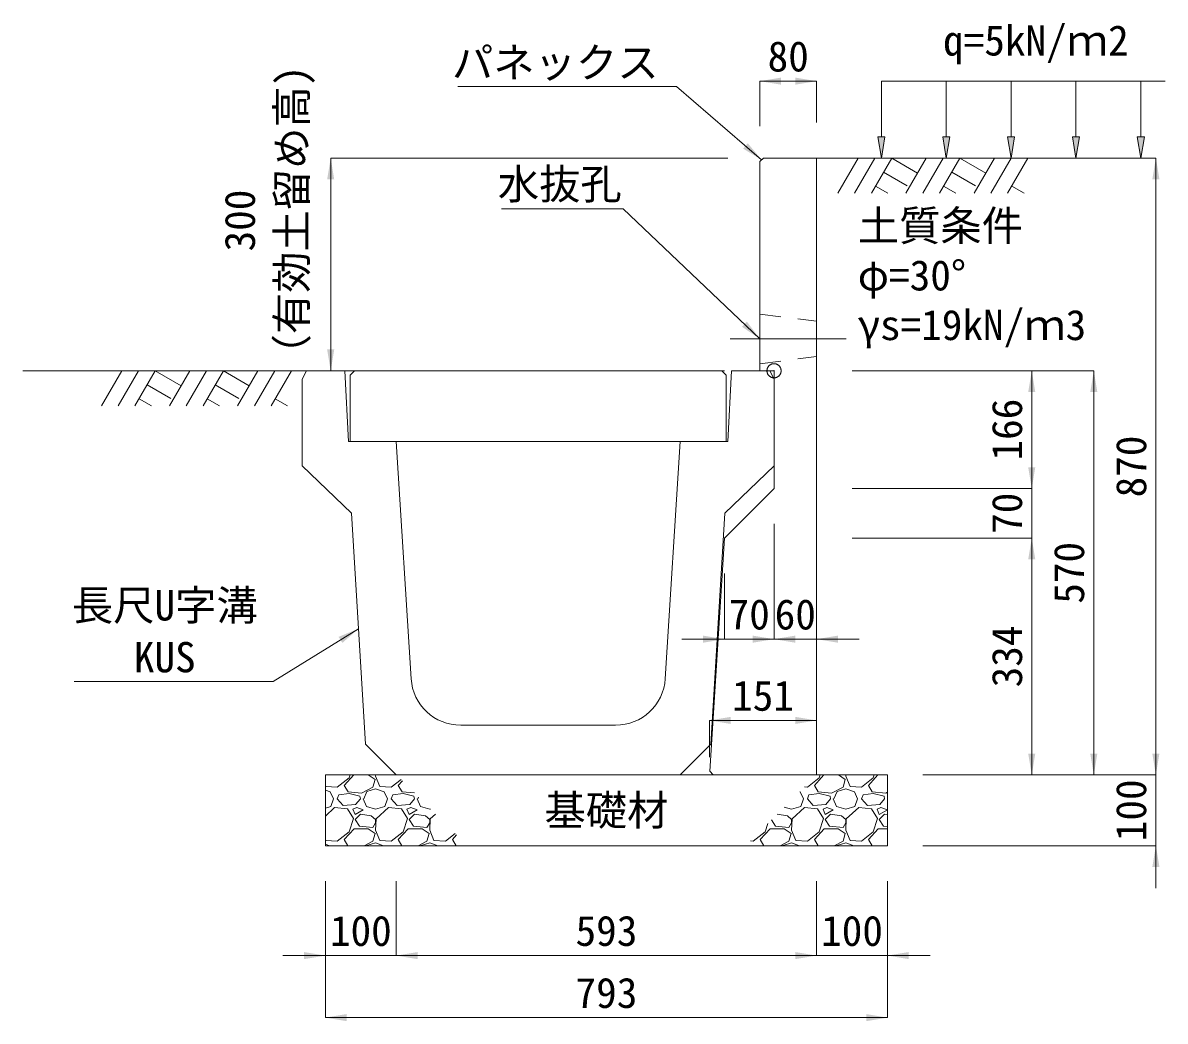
# Model space of a CAD drawing. Units: millimetres at full size, sheet at 1:40. Extents: x 206103 to 244503, y 883348 to 903496.
# Drawn here: x 207381 to 208992, y 887343 to 888751 of the extents above; entities that cross this region are included whole.
import ezdxf
from ezdxf.enums import TextEntityAlignment as Align

# ---------------------------------------------------------------- set-up
doc = ezdxf.new("R2010")
doc.units = ezdxf.units.MM
doc.header["$LTSCALE"] = 40
doc.header["$PDMODE"] = 32
doc.header["$PDSIZE"] = 20
doc.linetypes.add('USER1', pattern=[28.575, 19.05, -3.175, 3.175, -3.175])
doc.linetypes.add('USER2', pattern=[1.35, 0.75, -0.6])
for name, color, linetype, lineweight in [('0_2', 7, 'Continuous', 20), ('パネックスKUS', 2, 'Continuous', 20), ('基礎材', 7, 'Continuous', 15), ('寸法線', 7, 'Continuous', 13), ('引出線', 4, 'Continuous', 13), ('本体', 2, 'Continuous', 13), ('補助線', 8, 'USER1', 13), ('ﾊｯﾁﾝｸﾞ', 7, 'Continuous', 5)]:
    doc.layers.add(name, color=color, linetype=linetype, lineweight=lineweight)
doc.layers.add('文字', color=7, linetype='Continuous')
doc.styles.add('ＭＳ ゴシック', font='')
doc.styles.get('ＭＳ ゴシック').set_extended_font_data('MS Gothic')

# ---------------------------------------------------------------- blocks, each defined once
blk = doc.blocks.new('filled_arrow')
at = {"color": 0, "linetype": 'Continuous', "lineweight": -2}
blk.add_solid([(7.5, 1.25), (0, 0), (7.5, -1.25)], dxfattribs=at)

msp = doc.modelspace()

# ---------------------------------------------------------------- hatches: boundary and pattern name
at = {"layer": '寸法線'}
for points in [[(208596.62, 888590.37), (208591.62, 888560.37), (208586.62, 888590.37)], [(208688.03, 888590.37), (208683.03, 888560.37), (208678.03, 888590.37)], [(208779.44, 888590.37), (208774.44, 888560.37), (208769.44, 888590.37)], [(208870.86, 888590.37), (208865.86, 888560.37), (208860.86, 888590.37)], [(208962.27, 888590.37), (208957.27, 888560.37), (208952.27, 888590.37)]]:
    msp.add_hatch(color=256, dxfattribs=at).paths.add_polyline_path(points)

# ---------------------------------------------------------------- linework, layer by layer
at = {"layer": '0_2'}
for p, q in [((208500.21, 888560.37), (208900.21, 888560.37)), ((207781.21, 888260.37), (207381.21, 888260.37))]:
    msp.add_line(p, q, dxfattribs=at)
at = {"layer": 'パネックスKUS'}
for p, q in [((208425.21, 888560.37), (208420.21, 888555.37)), ((208500.21, 888560.37), (208425.21, 888560.37)), ((208500.21, 887690.37), (208500.21, 888560.37)), ((208420.21, 888555.37), (208420.21, 888260.37)), ((208420.21, 888260.37), (208440.21, 888260.37)), ((208440.21, 888260.37), (208440.21, 888094.37)), ((208440.21, 888094.37), (208370.21, 888024.37)), ((208370.21, 888024.37), (208349.52, 887695.36)), ((208349.52, 887695.36), (208354.21, 887690.37)), ((208354.21, 887690.37), (208500.21, 887690.37))]:
    msp.add_line(p, q, dxfattribs=at)
at = {"layer": 'パネックスKUS', "linetype": 'USER2', "lineweight": 9}
for p, q in [((208420.21, 888340.37), (208500.21, 888330.37)), ((208420.21, 888270.37), (208500.21, 888280.37))]:
    msp.add_line(p, q, dxfattribs=at)
at = {"layer": '基礎材'}
for p, q in [((207807.71, 887690.37), (208600.02, 887690.37)), ((207807.71, 887690.37), (207807.71, 887590.37)), ((208600.21, 887690.37), (208600.21, 887590.37)), ((207807.71, 887590.37), (208600.21, 887590.37))]:
    msp.add_line(p, q, dxfattribs=at)
at = {"layer": '寸法線'}
for p, q in [((208420.21, 888668.92), (208500.21, 888668.92)), ((208420.21, 888605.37), (208420.21, 888668.92)), ((208500.21, 888610.37), (208500.21, 888668.92)), ((207815.21, 888260.37), (207815.21, 888560.37)), ((208375.21, 888560.37), (207815.21, 888560.37)), ((208550.21, 888560.37), (208978.55, 888560.37)), ((208978.55, 887690.37), (208978.55, 888560.37)), ((208370.21, 888260.37), (207815.21, 888260.37)), ((208550.21, 888260.37), (208891.05, 888260.37)), ((208550.21, 888260.37), (208803.55, 888260.37)), ((208803.55, 888260.37), (208803.55, 888094.37)), ((208891.05, 888260.37), (208891.05, 887690.37)), ((208803.55, 888154.37), (208803.55, 887964.37)), ((208550.21, 888094.37), (208803.55, 888094.37)), ((208550.21, 888094.37), (208803.55, 888094.37)), ((208440.21, 888044.37), (208440.21, 887881.78)), ((208440.21, 888044.37), (208440.21, 887881.78)), ((208550.21, 888024.37), (208803.55, 888024.37)), ((208550.21, 888024.37), (208803.55, 888024.37)), ((208803.55, 888024.37), (208803.55, 887690.37)), ((208370.21, 887974.37), (208370.21, 887881.78)), ((208500.21, 887974.37), (208500.21, 887881.78)), ((208500.21, 887881.78), (208310.21, 887881.78)), ((208380.21, 887881.78), (208560.21, 887881.78)), ((208349.21, 887767.15), (208500.21, 887767.15)), ((208349.21, 887715.37), (208349.21, 887767.15)), ((208500.21, 887715.37), (208500.21, 887767.15)), ((208978.55, 887530.37), (208978.55, 887750.37)), ((208650.02, 887690.37), (208978.55, 887690.37)), ((208650.02, 887690.37), (208891.05, 887690.37)), ((208650.02, 887690.37), (208803.55, 887690.37)), ((208650.02, 887690.37), (208978.55, 887690.37)), ((208650.02, 887590.37), (208978.55, 887590.37)), ((207807.71, 887540.37), (207807.71, 887435.43)), ((207807.71, 887540.37), (207807.71, 887347.93)), ((207907.71, 887540.37), (207907.71, 887435.43)), ((207907.71, 887540.37), (207907.71, 887435.43)), ((208500.21, 887540.37), (208500.21, 887435.43)), ((208500.21, 887540.37), (208500.21, 887435.43)), ((208600.21, 887540.37), (208600.21, 887435.43)), ((208600.21, 887540.37), (208600.21, 887347.93)), ((207747.71, 887435.43), (207967.71, 887435.43)), ((207907.71, 887435.43), (208500.21, 887435.43)), ((208440.21, 887435.43), (208660.21, 887435.43)), ((208600.21, 887347.93), (207807.71, 887347.93))]:
    msp.add_line(p, q, dxfattribs=at)
at = {"layer": '寸法線', "lineweight": 9}
for p, q in [((208991.62, 888668.92), (208591.62, 888668.92)), ((208591.62, 888590.37), (208591.62, 888668.92)), ((208683.03, 888590.37), (208683.03, 888668.92)), ((208774.44, 888590.37), (208774.44, 888668.92)), ((208865.86, 888590.37), (208865.86, 888668.92)), ((208957.27, 888590.37), (208957.27, 888668.92))]:
    msp.add_line(p, q, dxfattribs=at)
for points in [[(208596.62, 888590.37), (208591.62, 888560.37), (208586.62, 888590.37)], [(208688.03, 888590.37), (208683.03, 888560.37), (208678.03, 888590.37)], [(208779.44, 888590.37), (208774.44, 888560.37), (208769.44, 888590.37)], [(208870.86, 888590.37), (208865.86, 888560.37), (208860.86, 888590.37)], [(208962.27, 888590.37), (208957.27, 888560.37), (208952.27, 888590.37)]]:
    msp.add_lwpolyline(points, close=True, dxfattribs=at)
at = {"layer": '引出線'}
for points in [[(208422.71, 888557.87), (208302.5, 888661.33), (207994.25, 888661.33)], [(208420.21, 888305.37), (208227.75, 888488.82), (208056, 888488.82)], [(207854.51, 887896.57), (207734.3, 887822.12), (207453.46, 887822.12)]]:
    msp.add_lwpolyline(points, dxfattribs=at)
at = {"layer": '本体'}
for p, q in [((207775.21, 888248.37), (207781.21, 888260.37)), ((207781.21, 888260.37), (207835.21, 888260.37)), ((207835.21, 888260.37), (207840.21, 888160.37)), ((208380.21, 888260.37), (208375.21, 888160.37)), ((208380.21, 888260.37), (208434.21, 888260.37)), ((208440.21, 888248.37), (208434.21, 888260.37)), ((207775.21, 888248.37), (207775.21, 888126.37)), ((208440.21, 888248.37), (208440.21, 888126.37)), ((207840.21, 888160.37), (207907.71, 888160.37)), ((207907.71, 888160.37), (207928.6, 887826)), ((208307.71, 888160.37), (208286.81, 887826)), ((208307.71, 888160.37), (208375.21, 888160.37)), ((207775.21, 888126.37), (207844.71, 888059.37)), ((208440.21, 888126.37), (208370.71, 888059.37)), ((207844.71, 888059.37), (207864.31, 887733.77)), ((208370.71, 888059.37), (208351.1, 887733.77)), ((207998.47, 887760.37), (208216.94, 887760.37)), ((207907.71, 887690.37), (207864.31, 887733.77)), ((208307.71, 887690.37), (208351.1, 887733.77)), ((207907.71, 887690.37), (208307.71, 887690.37))]:
    msp.add_line(p, q, dxfattribs=at)
at = {"layer": '本体', "lineweight": 20}
msp.add_lwpolyline([(207842.71, 888160.37), (208372.71, 888160.37), (208372.71, 888254.37), (208366.71, 888260.37), (207848.71, 888260.37), (207842.71, 888254.37)], close=True, dxfattribs=at)
at = {"layer": '本体'}
for centre, start, end in [((207998.47, 887830.37), 183.57633, 270), ((208216.94, 887830.37), 270, 356.42367)]:
    msp.add_arc(centre, 70, start, end, dxfattribs=at)
at = {"layer": '補助線'}
msp.add_line((208378.35, 888305.37), (208542.06, 888305.37), dxfattribs=at)
msp.add_point((208440.21, 888260.37), dxfattribs=at)
at = {"layer": 'ﾊｯﾁﾝｸﾞ', "lineweight": 9}
for p, q in [((208558.85, 888560.36), (208530.21, 888510.74)), ((208582.48, 888560.36), (208553.83, 888510.74)), ((208606.1, 888560.36), (208577.45, 888510.74)), ((208606.1, 888560.36), (208642.67, 888539.25)), ((208654.86, 888560.36), (208626.21, 888510.74)), ((208678.48, 888560.36), (208649.83, 888510.74)), ((208702.1, 888560.36), (208673.45, 888510.74)), ((208702.1, 888560.36), (208738.67, 888539.25)), ((208750.85, 888560.36), (208722.2, 888510.74)), ((208774.48, 888560.36), (208745.83, 888510.74)), ((208798.1, 888560.36), (208769.45, 888510.74)), ((208594.68, 888540.58), (208628.09, 888521.29)), ((208690.68, 888540.58), (208724.09, 888521.29)), ((208583.26, 888520.79), (208600.67, 888510.74)), ((208679.25, 888520.79), (208696.67, 888510.74)), ((208775.25, 888520.79), (208792.67, 888510.74)), ((207520.65, 888260.37), (207492, 888210.75)), ((207544.27, 888260.37), (207515.62, 888210.75)), ((207567.89, 888260.37), (207539.24, 888210.75)), ((207567.89, 888260.37), (207604.46, 888239.26)), ((207616.65, 888260.37), (207588, 888210.75)), ((207640.27, 888260.37), (207611.62, 888210.75)), ((207663.89, 888260.37), (207635.24, 888210.75)), ((207663.89, 888260.37), (207700.46, 888239.26)), ((207712.65, 888260.37), (207684, 888210.75)), ((207736.27, 888260.37), (207707.62, 888210.75)), ((207759.89, 888260.37), (207731.24, 888210.75)), ((207556.47, 888240.59), (207589.88, 888221.3)), ((207652.47, 888240.59), (207685.88, 888221.3)), ((207545.05, 888220.8), (207562.46, 888210.75)), ((207641.05, 888220.8), (207658.46, 888210.75)), ((207737.05, 888220.8), (207754.46, 888210.75))]:
    msp.add_line(p, q, dxfattribs=at)
at = {"layer": 'ﾊｯﾁﾝｸﾞ'}
for p, q in [((207834.35, 887675.37), (207847.85, 887690.37)), ((207841.21, 887686.04), (207842.59, 887690.37)), ((207868.23, 887690.37), (207877.78, 887683.75)), ((207878.64, 887690.37), (207878.55, 887688.33)), ((208497.09, 887675.37), (208510.59, 887690.37)), ((208503.95, 887686.04), (208505.33, 887690.37)), ((208530.96, 887690.37), (208540.52, 887683.75)), ((208541.38, 887690.37), (208541.28, 887688.33)), ((208573.29, 887675.37), (208586.79, 887690.37)), ((208580.15, 887686.04), (208581.53, 887690.37)), ((207807.71, 887675.6), (207808.44, 887673.85)), ((207824.44, 887673.09), (207841.21, 887686.04)), ((207839.68, 887666.23), (207834.35, 887675.37)), ((207877.78, 887683.75), (207874.74, 887673.09)), ((207878.55, 887688.33), (207884.64, 887673.85)), ((207900.64, 887673.09), (207914.38, 887683.7)), ((207910.55, 887675.37), (207916.31, 887681.77)), ((207915.88, 887666.23), (207910.55, 887675.37)), ((208487.18, 887673.09), (208503.95, 887686.04)), ((208502.42, 887666.23), (208497.09, 887675.37)), ((208540.52, 887683.75), (208537.47, 887673.09)), ((208541.28, 887688.33), (208547.38, 887673.85)), ((208563.38, 887673.09), (208580.15, 887686.04)), ((208578.62, 887666.23), (208573.29, 887675.37)), ((207807.71, 887668.79), (207814.54, 887666.23)), ((207808.44, 887673.85), (207824.44, 887673.09)), ((207814.54, 887666.23), (207819.11, 887656.32)), ((207824.44, 887656.32), (207826.73, 887662.42)), ((207841.21, 887663.94), (207826.73, 887662.42)), ((207858.73, 887664.7), (207839.68, 887666.23)), ((207856.45, 887660.13), (207841.21, 887663.94)), ((207857.21, 887656.32), (207856.45, 887660.13)), ((207874.74, 887673.09), (207858.73, 887664.7)), ((207861.78, 887656.32), (207866.35, 887666.99)), ((207866.35, 887666.99), (207878.55, 887670.8)), ((207878.55, 887670.8), (207890.74, 887666.23)), ((207884.64, 887673.85), (207900.64, 887673.09)), ((207890.74, 887666.23), (207895.31, 887656.32)), ((207900.64, 887656.32), (207902.93, 887662.42)), ((207917.41, 887663.94), (207902.93, 887662.42)), ((207933.24, 887664.84), (207915.88, 887666.23)), ((207932.65, 887660.13), (207917.41, 887663.94)), ((207933.41, 887656.32), (207932.65, 887660.13)), ((207937.98, 887656.32), (207939.11, 887658.96)), ((208476.39, 887666.56), (208477.28, 887666.23)), ((208477.28, 887666.23), (208481.85, 887656.32)), ((208483.12, 887673.28), (208487.18, 887673.09)), ((208487.18, 887656.32), (208489.47, 887662.42)), ((208503.95, 887663.94), (208489.47, 887662.42)), ((208521.47, 887664.7), (208502.42, 887666.23)), ((208519.19, 887660.13), (208503.95, 887663.94)), ((208519.95, 887656.32), (208519.19, 887660.13)), ((208537.47, 887673.09), (208521.47, 887664.7)), ((208524.52, 887656.32), (208529.09, 887666.99)), ((208529.09, 887666.99), (208541.28, 887670.8)), ((208541.28, 887670.8), (208553.48, 887666.23)), ((208547.38, 887673.85), (208563.38, 887673.09)), ((208553.48, 887666.23), (208558.05, 887656.32)), ((208563.38, 887656.32), (208565.67, 887662.42)), ((208580.15, 887663.94), (208565.67, 887662.42)), ((208597.67, 887664.7), (208578.62, 887666.23)), ((208595.39, 887660.13), (208580.15, 887663.94)), ((208596.15, 887656.32), (208595.39, 887660.13)), ((208600.21, 887666.03), (208597.67, 887664.7)), ((207807.71, 887643.42), (207815.3, 887645.65)), ((207820.63, 887644.13), (207807.71, 887632.33)), ((207815.3, 887645.65), (207819.11, 887656.32)), ((207838.92, 887642.61), (207820.63, 887644.13)), ((207832.83, 887647.18), (207824.44, 887656.32)), ((207850.35, 887648.7), (207832.83, 887647.18)), ((207847.3, 887628.89), (207838.92, 887642.61)), ((207851.88, 887644.13), (207846.54, 887641.84)), ((207857.21, 887656.32), (207850.35, 887648.7)), ((207861.02, 887641.08), (207851.88, 887644.13)), ((207861.02, 887656.32), (207865.59, 887645.65)), ((207865.59, 887645.65), (207878.55, 887641.84)), ((207878.55, 887641.84), (207891.5, 887645.65)), ((207896.83, 887644.13), (207879.31, 887628.13)), ((207891.5, 887645.65), (207895.31, 887656.32)), ((207915.12, 887642.61), (207896.83, 887644.13)), ((207909.03, 887647.18), (207900.64, 887656.32)), ((207926.55, 887648.7), (207909.03, 887647.18)), ((207923.5, 887628.89), (207915.12, 887642.61)), ((207928.08, 887644.13), (207922.74, 887641.84)), ((207933.41, 887656.32), (207926.55, 887648.7)), ((207937.22, 887641.08), (207928.08, 887644.13)), ((207937.22, 887656.32), (207941.79, 887645.65)), ((207941.79, 887645.65), (207954.75, 887641.84)), ((207954.75, 887641.84), (207955.89, 887642.18)), ((208454.73, 887644.89), (208465.08, 887641.84)), ((208465.08, 887641.84), (208478.04, 887645.65)), ((208483.37, 887644.13), (208465.85, 887628.13)), ((208478.04, 887645.65), (208481.85, 887656.32)), ((208501.66, 887642.61), (208483.37, 887644.13)), ((208495.56, 887647.18), (208487.18, 887656.32)), ((208513.09, 887648.7), (208495.56, 887647.18)), ((208510.04, 887628.89), (208501.66, 887642.61)), ((208514.61, 887644.13), (208509.28, 887641.84)), ((208519.95, 887656.32), (208513.09, 887648.7)), ((208523.76, 887641.08), (208514.61, 887644.13)), ((208523.76, 887656.32), (208528.33, 887645.65)), ((208528.33, 887645.65), (208541.28, 887641.84)), ((208541.28, 887641.84), (208554.24, 887645.65)), ((208559.57, 887644.13), (208542.05, 887628.13)), ((208554.24, 887645.65), (208558.05, 887656.32)), ((208577.86, 887642.61), (208559.57, 887644.13)), ((208571.76, 887647.18), (208563.38, 887656.32)), ((208589.29, 887648.7), (208571.76, 887647.18)), ((208586.24, 887628.89), (208577.86, 887642.61)), ((208590.81, 887644.13), (208585.48, 887641.84)), ((208596.15, 887656.32), (208589.29, 887648.7)), ((208599.96, 887641.08), (208590.81, 887644.13)), ((208599.96, 887656.32), (208600.21, 887655.74)), ((207841.21, 887609.84), (207847.3, 887628.89)), ((207846.54, 887641.84), (207849.59, 887634.22)), ((207849.59, 887634.22), (207861.02, 887641.08)), ((207857.21, 887634.99), (207849.59, 887627.37)), ((207849.59, 887627.37), (207855.69, 887618.22)), ((207872.45, 887632.7), (207857.21, 887634.99)), ((207878.55, 887627.37), (207872.45, 887632.7)), ((207879.31, 887628.13), (207878.55, 887612.13)), ((207878.55, 887622.79), (207878.55, 887627.37)), ((207917.41, 887609.84), (207923.5, 887628.89)), ((207922.74, 887641.84), (207925.79, 887634.22)), ((207925.79, 887634.22), (207937.22, 887641.08)), ((207933.41, 887634.99), (207925.79, 887627.37)), ((207925.79, 887627.37), (207931.89, 887618.22)), ((207948.65, 887632.7), (207933.41, 887634.99)), ((207954.75, 887627.37), (207948.65, 887632.7)), ((207955.51, 887628.13), (207954.75, 887612.13)), ((207954.75, 887622.79), (207954.75, 887627.37)), ((207963.06, 887635.02), (207955.51, 887628.13)), ((208436.56, 887626.72), (208442.22, 887618.22)), ((208458.99, 887632.7), (208444.68, 887634.85)), ((208465.08, 887627.37), (208458.99, 887632.7)), ((208465.85, 887628.13), (208465.08, 887612.13)), ((208465.08, 887622.79), (208465.08, 887627.37)), ((208503.95, 887609.84), (208510.04, 887628.89)), ((208509.28, 887641.84), (208512.33, 887634.22)), ((208512.33, 887634.22), (208523.76, 887641.08)), ((208519.95, 887634.99), (208512.33, 887627.37)), ((208512.33, 887627.37), (208518.42, 887618.22)), ((208535.19, 887632.7), (208519.95, 887634.99)), ((208541.28, 887627.37), (208535.19, 887632.7)), ((208542.05, 887628.13), (208541.28, 887612.13)), ((208541.28, 887622.79), (208541.28, 887627.37)), ((208580.15, 887609.84), (208586.24, 887628.89)), ((208585.48, 887641.84), (208588.53, 887634.22)), ((208588.53, 887634.22), (208599.96, 887641.08)), ((208596.15, 887634.99), (208588.53, 887627.37)), ((208588.53, 887627.37), (208594.62, 887618.22)), ((208600.21, 887634.38), (208596.15, 887634.99)), ((207824.44, 887596.89), (207841.21, 887609.84)), ((207834.35, 887599.17), (207848.07, 887614.41)), ((207848.07, 887614.41), (207867.88, 887614.41)), ((207855.69, 887618.22), (207874.74, 887615.94)), ((207867.88, 887614.41), (207877.78, 887607.55)), ((207874.74, 887615.94), (207878.55, 887622.79)), ((207878.55, 887612.13), (207884.64, 887597.65)), ((207900.64, 887596.89), (207917.41, 887609.84)), ((207910.55, 887599.17), (207924.27, 887614.41)), ((207924.27, 887614.41), (207944.08, 887614.41)), ((207931.89, 887618.22), (207950.94, 887615.94)), ((207944.08, 887614.41), (207953.98, 887607.55)), ((207950.94, 887615.94), (207954.75, 887622.79)), ((207954.75, 887612.13), (207960.84, 887597.65)), ((208410.98, 887596.89), (208427.75, 887609.84)), ((208420.89, 887599.17), (208434.6, 887614.41)), ((208427.75, 887609.84), (208431.54, 887621.71)), ((208434.6, 887614.41), (208454.42, 887614.41)), ((208442.22, 887618.22), (208461.27, 887615.94)), ((208454.42, 887614.41), (208464.32, 887607.55)), ((208461.27, 887615.94), (208465.08, 887622.79)), ((208465.08, 887612.13), (208471.18, 887597.65)), ((208487.18, 887596.89), (208503.95, 887609.84)), ((208497.09, 887599.17), (208510.8, 887614.41)), ((208510.8, 887614.41), (208530.62, 887614.41)), ((208518.42, 887618.22), (208537.47, 887615.94)), ((208530.62, 887614.41), (208540.52, 887607.55)), ((208537.47, 887615.94), (208541.28, 887622.79)), ((208541.28, 887612.13), (208547.38, 887597.65)), ((208563.38, 887596.89), (208580.15, 887609.84)), ((208573.29, 887599.17), (208587, 887614.41)), ((208587, 887614.41), (208600.21, 887614.41)), ((208594.62, 887618.22), (208600.21, 887617.55)), ((207807.71, 887599.4), (207808.44, 887597.65)), ((207808.44, 887597.65), (207824.44, 887596.89)), ((207839.49, 887590.37), (207834.35, 887599.17)), ((207874.74, 887596.89), (207862.3, 887590.37)), ((207866.35, 887590.79), (207878.55, 887594.6)), ((207877.78, 887607.55), (207874.74, 887596.89)), ((207878.55, 887594.6), (207889.83, 887590.37)), ((207884.64, 887597.65), (207900.64, 887596.89)), ((207915.69, 887590.37), (207910.55, 887599.17)), ((207950.94, 887596.89), (207938.5, 887590.37)), ((207942.55, 887590.79), (207954.75, 887594.6)), ((207953.98, 887607.55), (207950.94, 887596.89)), ((207954.75, 887594.6), (207966.03, 887590.37)), ((207960.84, 887597.65), (207976.84, 887596.89)), ((207976.84, 887596.89), (207990.58, 887607.5)), ((207986.75, 887599.17), (207992.51, 887605.57)), ((207991.89, 887590.37), (207986.75, 887599.17)), ((208406.92, 887597.08), (208410.98, 887596.89)), ((208426.02, 887590.37), (208420.89, 887599.17)), ((208461.27, 887596.89), (208448.83, 887590.37)), ((208452.89, 887590.79), (208465.08, 887594.6)), ((208464.32, 887607.55), (208461.27, 887596.89)), ((208465.08, 887594.6), (208476.36, 887590.37)), ((208471.18, 887597.65), (208487.18, 887596.89)), ((208502.22, 887590.37), (208497.09, 887599.17)), ((208537.47, 887596.89), (208525.03, 887590.37)), ((208529.09, 887590.79), (208541.28, 887594.6)), ((208540.52, 887607.55), (208537.47, 887596.89)), ((208541.28, 887594.6), (208552.56, 887590.37)), ((208547.38, 887597.65), (208563.38, 887596.89)), ((208578.42, 887590.37), (208573.29, 887599.17)), ((207807.71, 887592.59), (207813.63, 887590.37)), ((207866.18, 887590.37), (207866.35, 887590.79)), ((207942.38, 887590.37), (207942.55, 887590.79)), ((208452.71, 887590.37), (208452.89, 887590.79)), ((208528.91, 887590.37), (208529.09, 887590.79))]:
    msp.add_line(p, q, dxfattribs=at)

# ---------------------------------------------------------------- block references
at = {"layer": '寸法線', "xscale": 4, "yscale": 4}
for p in [(208420.21, 888668.92), (208440.21, 887881.78), (208500.21, 887881.78), (208349.21, 887767.15), (207907.71, 887435.43), (207907.71, 887435.43), (208600.21, 887435.43), (207807.71, 887347.93)]:
    msp.add_blockref('filled_arrow', p, dxfattribs=at)
for p, rotation in [((208500.21, 888668.92), 180), ((207815.21, 888560.37), 270), ((208978.55, 888560.37), 270), ((207815.21, 888260.37), 90), ((208803.55, 888260.37), 270), ((208891.05, 888260.37), 270), ((208803.55, 888094.37), 90), ((208803.55, 888094.37), 90), ((208803.55, 888024.37), 270), ((208803.55, 888024.37), 270), ((208370.21, 887881.78), 180), ((208440.21, 887881.78), 180), ((208500.21, 887767.15), 180), ((208803.55, 887690.37), 90), ((208891.05, 887690.37), 90), ((208978.55, 887690.37), 90), ((208978.55, 887690.37), 90), ((208978.55, 887590.37), 270), ((207807.71, 887435.43), 180), ((208500.21, 887435.43), 180), ((208500.21, 887435.43), 180), ((208600.21, 887347.93), 180)]:
    msp.add_blockref('filled_arrow', p, dxfattribs=dict(at, rotation=rotation))
at = {"layer": '引出線', "xscale": 4, "yscale": 4}
for p, rotation in [((208422.71, 888557.87), 139.3), ((208420.21, 888305.37), 136.4), ((207854.51, 887896.57), 211.8)]:
    msp.add_blockref('filled_arrow', p, dxfattribs=dict(at, rotation=rotation))

# ---------------------------------------------------------------- texts
at = {"layer": '寸法線', "style": 'ＭＳ ゴシック'}
for s, p in [('80', (208460.21, 888703.92)), ('70', (208405.21, 887916.78)), ('60', (208470.21, 887916.78)), ('151', (208424.71, 887802.15)), ('基礎材', (208203.96, 887640.37)), ('100', (207857.71, 887470.43)), ('593', (208203.96, 887470.43)), ('100', (208550.21, 887470.43)), ('793', (208203.96, 887382.93))]:
    msp.add_text(s, height=42.72, dxfattribs=at).set_placement(p, align=Align.MIDDLE_CENTER)
for s, p in [('（有効土留め高)', (207794.41, 888253.88)), ('300', (207721.28, 888428.71))]:
    msp.add_text(s, height=42.72, rotation=90, dxfattribs=at).set_placement(p, align=Align.BOTTOM_LEFT)
for s, p in [('土質条件', (208558.17, 888486.38)), ('φ=30°', (208558.17, 888416.38)), ('γs=19kN/ｍ3', (208558.17, 888346.38))]:
    msp.add_text(s, height=42.72, dxfattribs=at).set_placement(p, align=Align.TOP_LEFT)
for s, p in [('166', (208768.55, 888177.37)), ('870', (208943.55, 888125.37)), ('70', (208768.55, 888059.37)), ('570', (208856.05, 887975.37)), ('334', (208768.55, 887857.37)), ('100', (208943.55, 887640.37))]:
    msp.add_text(s, height=42.72, rotation=90, dxfattribs=at).set_placement(p, align=Align.MIDDLE_CENTER)
at = {"layer": '引出線', "style": 'ＭＳ ゴシック'}
for s, p in [('パネックス', (208277.5, 888716.47)), ('水抜孔', (208225.5, 888545.1))]:
    msp.add_text(s, height=42.72, dxfattribs=at).set_placement(p, align=Align.TOP_RIGHT)
for s, p in [('長尺U字溝', (207450.26, 887895.36)), ('KUS', (207537.67, 887822.23))]:
    msp.add_text(s, height=42.72, dxfattribs=at).set_placement(p, align=Align.BOTTOM_LEFT)
at = {"layer": '文字', "style": 'ＭＳ ゴシック'}
msp.add_text('q=5kN/ｍ2', height=42.72, dxfattribs=at).set_placement((208678.51, 888692.19), align=Align.BOTTOM_LEFT)

doc.saveas('drawing.dxf')
